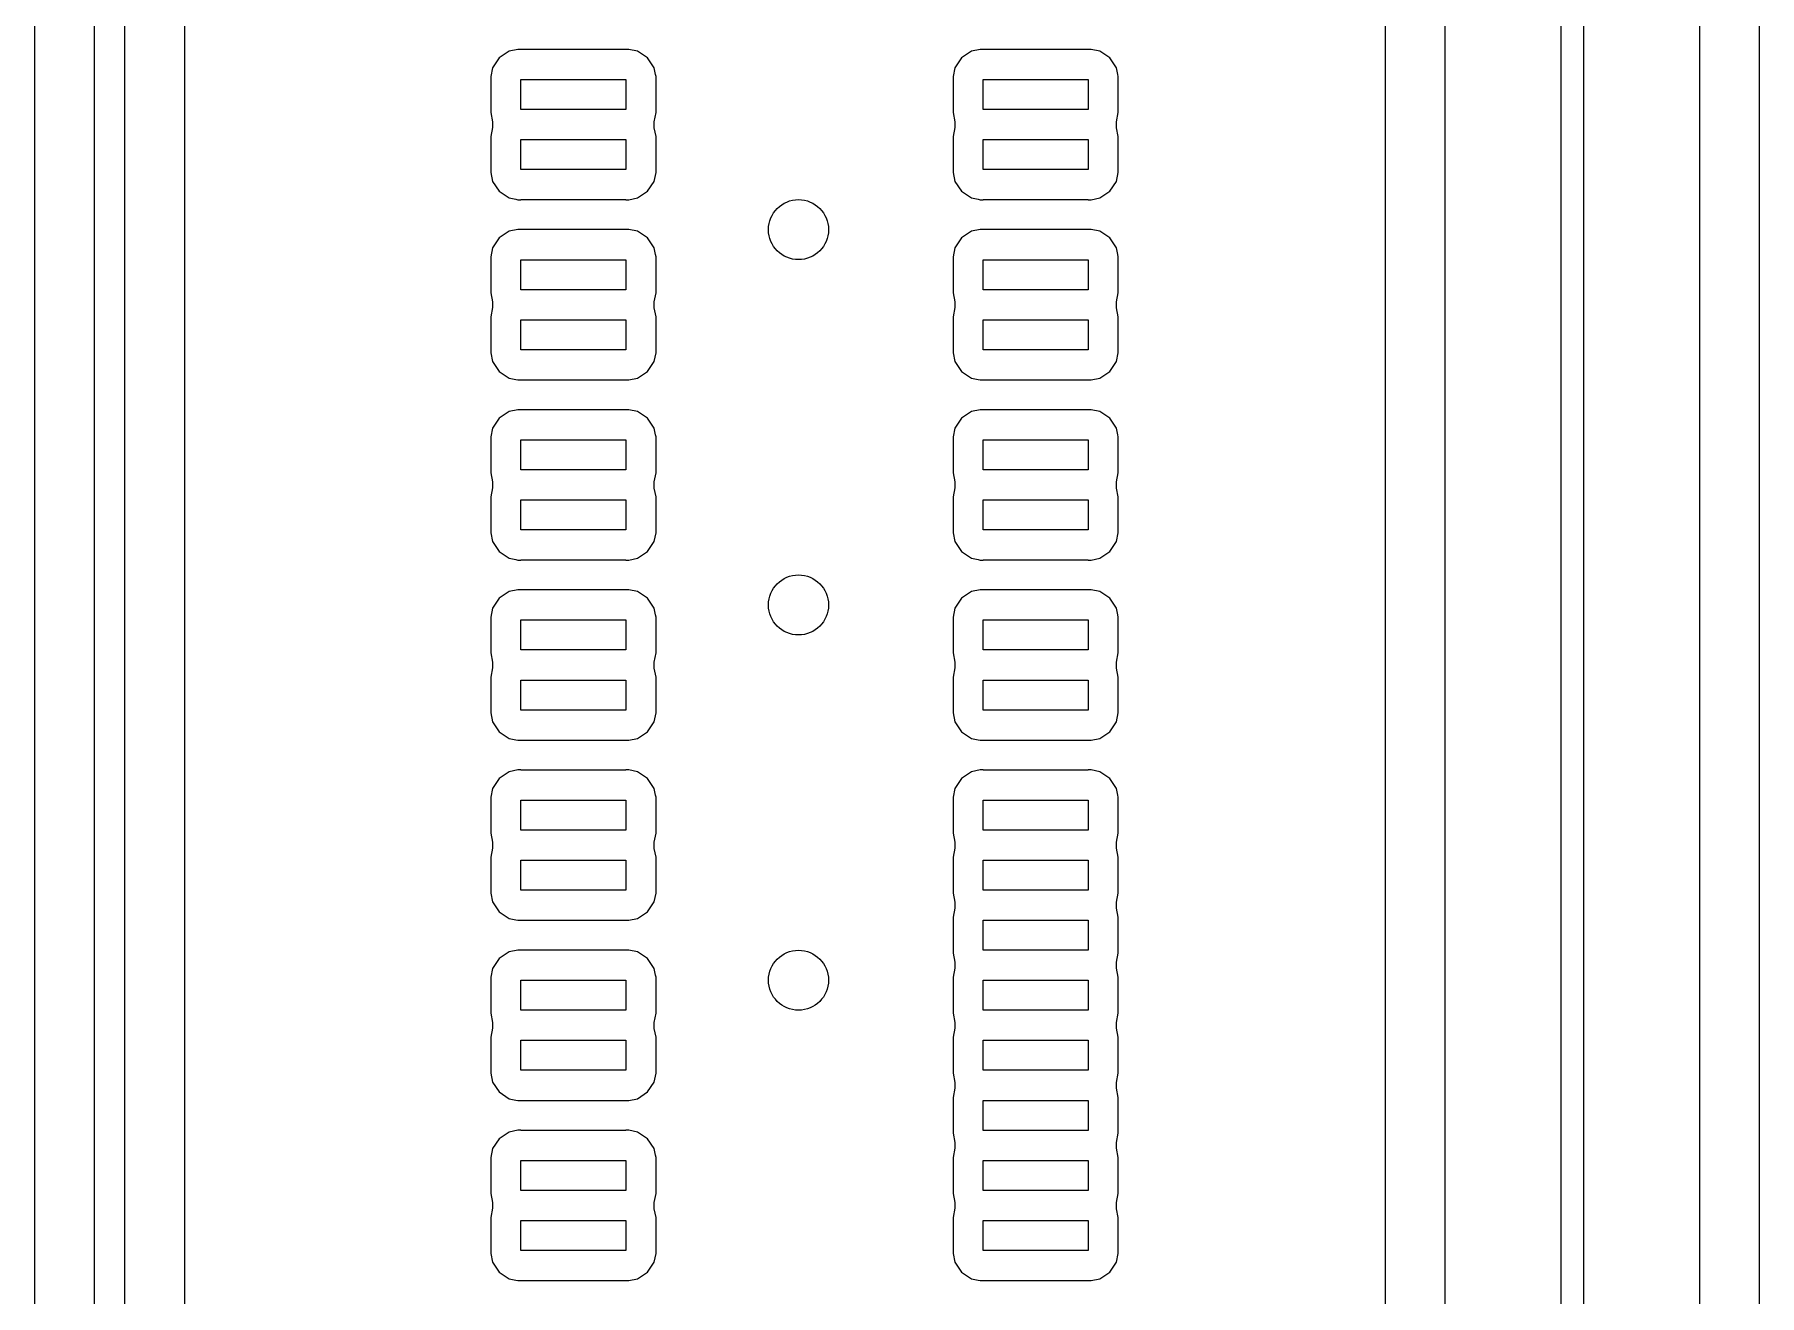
# Model space of a CAD drawing. Extents: x 0.71 to 7.56, y -5.16 to -0.79.
# Drawn here: x 1.9846 to 2.4371, y -3.4488 to -3.1181 of the extents above; entities that cross this region are included whole.
import ezdxf

# ---------------------------------------------------------------- set-up
doc = ezdxf.new("R2010")
doc.units = 0
doc.header["$MEASUREMENT"] = 0
doc.layers.add('BLACK', color=7, linetype='CONTINUOUS')

msp = doc.modelspace()

# ---------------------------------------------------------------- linework, layer by layer
at = {"layer": 'BLACK', "linetype": 'CONTINUOUS'}
for p, q in [((2.35466, -3.61274), (2.35466, -2.2693)), ((2.38497, -2.2693), (2.38497, -3.61902)), ((2.39104, -3.62782), (2.39104, -2.2693)), ((2.42136, -2.2693), (2.42136, -3.63409)), ((2.33889, -2.30236), (2.33889, -3.60419)), ((2.43713, -3.63105), (2.43713, -2.30173)), ((2.02404, -3.78115), (2.02404, -2.54648)), ((2.00039, -3.79134), (2.00039, -2.5507)), ((2.00827, -2.54907), (2.00827, -3.78971)), ((1.98463, -2.55925), (1.98463, -3.78874)), ((2.11143, -3.12203), (2.10912, -3.12249)), ((2.1122, -3.12203), (2.11143, -3.12203)), ((2.11143, -3.12203), (2.11143, -3.12203)), ((2.11143, -3.12203), (2.11143, -3.12203)), ((2.1122, -3.12205), (2.1122, -3.12203)), ((2.13976, -3.12205), (2.1122, -3.12205)), ((2.14054, -3.12203), (2.13976, -3.12203)), ((2.13976, -3.12203), (2.13976, -3.12205)), ((2.14284, -3.12249), (2.14054, -3.12203)), ((2.14054, -3.12203), (2.14054, -3.12203)), ((2.23269, -3.12203), (2.23038, -3.12249)), ((2.23346, -3.12203), (2.23269, -3.12203)), ((2.23269, -3.12203), (2.23269, -3.12203)), ((2.23269, -3.12203), (2.23269, -3.12203)), ((2.23346, -3.12205), (2.23346, -3.12203)), ((2.26102, -3.12205), (2.23346, -3.12205)), ((2.2618, -3.12203), (2.26102, -3.12203)), ((2.26102, -3.12203), (2.26102, -3.12205)), ((2.2641, -3.12249), (2.2618, -3.12203)), ((2.2618, -3.12203), (2.2618, -3.12203)), ((2.10651, -3.12423), (2.10477, -3.12684)), ((2.10912, -3.12249), (2.10651, -3.12423)), ((2.10651, -3.12423), (2.10651, -3.12423)), ((2.10912, -3.12249), (2.10912, -3.12249)), ((2.14545, -3.12423), (2.14284, -3.12249)), ((2.14284, -3.12249), (2.14284, -3.12249)), ((2.14284, -3.12249), (2.14284, -3.12249)), ((2.14284, -3.12249), (2.14284, -3.12249)), ((2.1472, -3.12684), (2.14545, -3.12423)), ((2.14545, -3.12423), (2.14545, -3.12423)), ((2.22777, -3.12423), (2.22603, -3.12684)), ((2.23038, -3.12249), (2.22777, -3.12423)), ((2.22777, -3.12423), (2.22777, -3.12423)), ((2.23038, -3.12249), (2.23038, -3.12249)), ((2.26671, -3.12423), (2.2641, -3.12249)), ((2.2641, -3.12249), (2.2641, -3.12249)), ((2.2641, -3.12249), (2.2641, -3.12249)), ((2.2641, -3.12249), (2.2641, -3.12249)), ((2.26846, -3.12684), (2.26671, -3.12423)), ((2.26671, -3.12423), (2.26671, -3.12423)), ((2.10477, -3.12684), (2.10431, -3.12914)), ((2.10431, -3.12914), (2.10431, -3.12914)), ((2.10431, -3.12914), (2.10431, -3.13857)), ((2.10477, -3.12684), (2.10477, -3.12684)), ((2.1122, -3.1378), (2.1122, -3.12992)), ((2.1122, -3.12992), (2.13976, -3.12992)), ((2.13976, -3.12992), (2.13976, -3.1378)), ((2.14755, -3.12859), (2.1472, -3.12684)), ((2.14766, -3.12914), (2.14755, -3.12859)), ((2.14766, -3.13857), (2.14766, -3.12914)), ((2.14766, -3.12914), (2.14766, -3.12914)), ((2.22603, -3.12684), (2.22557, -3.12914)), ((2.22557, -3.12914), (2.22557, -3.12914)), ((2.22557, -3.12914), (2.22557, -3.13857)), ((2.22603, -3.12684), (2.22603, -3.12684)), ((2.23346, -3.1378), (2.23346, -3.12992)), ((2.23346, -3.12992), (2.26102, -3.12992)), ((2.26102, -3.12992), (2.26102, -3.1378)), ((2.26881, -3.12859), (2.26846, -3.12684)), ((2.26892, -3.12914), (2.26881, -3.12859)), ((2.26892, -3.13857), (2.26892, -3.12914)), ((2.26892, -3.12914), (2.26892, -3.12914)), ((2.10431, -3.13857), (2.10479, -3.14097)), ((2.13976, -3.1378), (2.1122, -3.1378)), ((2.14718, -3.14097), (2.14766, -3.13857)), ((2.14766, -3.13857), (2.14766, -3.13857)), ((2.22557, -3.13857), (2.22605, -3.14097)), ((2.26102, -3.1378), (2.23346, -3.1378)), ((2.26844, -3.14097), (2.26892, -3.13857)), ((2.26892, -3.13857), (2.26892, -3.13857)), ((2.10479, -3.14249), (2.10431, -3.14489)), ((2.10479, -3.14097), (2.10479, -3.14249)), ((2.14718, -3.14249), (2.14718, -3.14097)), ((2.1472, -3.14259), (2.14718, -3.14249)), ((2.14766, -3.14489), (2.1472, -3.14259)), ((2.22605, -3.14249), (2.22557, -3.14489)), ((2.22605, -3.14097), (2.22605, -3.14249)), ((2.26844, -3.14249), (2.26844, -3.14097)), ((2.26846, -3.14259), (2.26844, -3.14249)), ((2.26892, -3.14489), (2.26846, -3.14259)), ((2.10431, -3.14489), (2.10431, -3.15432)), ((2.1122, -3.15354), (2.1122, -3.14567)), ((2.1122, -3.14567), (2.13976, -3.14567)), ((2.13976, -3.14567), (2.13976, -3.15354)), ((2.14766, -3.15432), (2.14766, -3.14489)), ((2.22557, -3.14489), (2.22557, -3.15432)), ((2.23346, -3.15354), (2.23346, -3.14567)), ((2.23346, -3.14567), (2.26102, -3.14567)), ((2.26102, -3.14567), (2.26102, -3.15354)), ((2.26892, -3.15432), (2.26892, -3.14489)), ((2.13976, -3.15354), (2.1122, -3.15354)), ((2.26102, -3.15354), (2.23346, -3.15354)), ((2.10431, -3.15432), (2.10431, -3.15432)), ((2.10431, -3.15432), (2.10477, -3.15662)), ((2.10477, -3.15662), (2.10477, -3.15662)), ((2.10477, -3.15662), (2.10651, -3.15923)), ((2.14545, -3.15923), (2.1472, -3.15662)), ((2.1472, -3.15662), (2.14766, -3.15432)), ((2.22557, -3.15432), (2.22557, -3.15432)), ((2.22557, -3.15432), (2.22603, -3.15662)), ((2.22603, -3.15662), (2.22603, -3.15662)), ((2.22603, -3.15662), (2.22777, -3.15923)), ((2.26671, -3.15923), (2.26846, -3.15662)), ((2.26846, -3.15662), (2.26892, -3.15432)), ((2.10651, -3.15923), (2.10912, -3.16098)), ((2.10912, -3.16098), (2.11088, -3.16133)), ((2.11088, -3.16133), (2.11143, -3.16144)), ((2.11143, -3.16144), (2.11143, -3.16144)), ((2.11143, -3.16144), (2.11143, -3.16144)), ((2.11143, -3.16144), (2.11143, -3.16144)), ((2.11143, -3.16144), (2.1122, -3.16144)), ((2.1122, -3.16144), (2.1122, -3.16142)), ((2.1122, -3.16142), (2.13976, -3.16142)), ((2.13976, -3.16142), (2.13976, -3.16144)), ((2.13976, -3.16144), (2.14054, -3.16144)), ((2.14054, -3.16144), (2.14284, -3.16098)), ((2.14054, -3.16144), (2.14054, -3.16144)), ((2.14284, -3.16098), (2.14545, -3.15923)), ((2.22777, -3.15923), (2.23038, -3.16098)), ((2.23038, -3.16098), (2.23214, -3.16133)), ((2.23214, -3.16133), (2.23269, -3.16144)), ((2.23269, -3.16144), (2.23269, -3.16144)), ((2.23269, -3.16144), (2.23269, -3.16144)), ((2.23269, -3.16144), (2.23269, -3.16144)), ((2.23269, -3.16144), (2.23346, -3.16144)), ((2.23346, -3.16144), (2.23346, -3.16142)), ((2.23346, -3.16142), (2.26102, -3.16142)), ((2.26102, -3.16142), (2.26102, -3.16144)), ((2.26102, -3.16144), (2.2618, -3.16144)), ((2.2618, -3.16144), (2.2641, -3.16098)), ((2.2618, -3.16144), (2.2618, -3.16144)), ((2.2641, -3.16098), (2.26671, -3.15923)), ((2.10651, -3.17147), (2.10477, -3.17409)), ((2.10912, -3.16973), (2.10651, -3.17147)), ((2.10651, -3.17147), (2.10651, -3.17147)), ((2.11143, -3.16927), (2.10912, -3.16973)), ((2.10912, -3.16973), (2.10912, -3.16973)), ((2.1122, -3.16927), (2.11143, -3.16927)), ((2.11143, -3.16927), (2.11143, -3.16927)), ((2.11143, -3.16927), (2.11143, -3.16927)), ((2.1122, -3.16929), (2.1122, -3.16927)), ((2.13976, -3.16929), (2.1122, -3.16929)), ((2.14054, -3.16927), (2.13976, -3.16927)), ((2.13976, -3.16927), (2.13976, -3.16929)), ((2.14284, -3.16973), (2.14054, -3.16927)), ((2.14054, -3.16927), (2.14054, -3.16927)), ((2.14545, -3.17147), (2.14284, -3.16973)), ((2.14284, -3.16973), (2.14284, -3.16973)), ((2.14284, -3.16973), (2.14284, -3.16973)), ((2.14284, -3.16973), (2.14284, -3.16973)), ((2.1472, -3.17409), (2.14545, -3.17147)), ((2.14545, -3.17147), (2.14545, -3.17147)), ((2.22777, -3.17147), (2.22603, -3.17409)), ((2.23038, -3.16973), (2.22777, -3.17147)), ((2.22777, -3.17147), (2.22777, -3.17147)), ((2.23269, -3.16927), (2.23038, -3.16973)), ((2.23038, -3.16973), (2.23038, -3.16973)), ((2.23346, -3.16927), (2.23269, -3.16927)), ((2.23269, -3.16927), (2.23269, -3.16927)), ((2.23269, -3.16927), (2.23269, -3.16927)), ((2.23346, -3.16929), (2.23346, -3.16927)), ((2.26102, -3.16929), (2.23346, -3.16929)), ((2.2618, -3.16927), (2.26102, -3.16927)), ((2.26102, -3.16927), (2.26102, -3.16929)), ((2.2641, -3.16973), (2.2618, -3.16927)), ((2.2618, -3.16927), (2.2618, -3.16927)), ((2.26671, -3.17147), (2.2641, -3.16973)), ((2.2641, -3.16973), (2.2641, -3.16973)), ((2.2641, -3.16973), (2.2641, -3.16973)), ((2.2641, -3.16973), (2.2641, -3.16973)), ((2.26846, -3.17409), (2.26671, -3.17147)), ((2.26671, -3.17147), (2.26671, -3.17147)), ((2.10477, -3.17409), (2.10431, -3.17639)), ((2.10431, -3.17639), (2.10431, -3.17639)), ((2.10431, -3.17639), (2.10431, -3.18582)), ((2.10477, -3.17409), (2.10477, -3.17409)), ((2.14755, -3.17584), (2.1472, -3.17409)), ((2.14766, -3.17639), (2.14755, -3.17584)), ((2.14766, -3.18582), (2.14766, -3.17639)), ((2.14766, -3.17639), (2.14766, -3.17639)), ((2.22603, -3.17409), (2.22557, -3.17639)), ((2.22557, -3.17639), (2.22557, -3.17639)), ((2.22557, -3.17639), (2.22557, -3.18582)), ((2.22603, -3.17409), (2.22603, -3.17409)), ((2.26881, -3.17584), (2.26846, -3.17409)), ((2.26892, -3.17639), (2.26881, -3.17584)), ((2.26892, -3.18582), (2.26892, -3.17639)), ((2.26892, -3.17639), (2.26892, -3.17639)), ((2.1122, -3.18504), (2.1122, -3.17717)), ((2.1122, -3.17717), (2.13976, -3.17717)), ((2.13976, -3.17717), (2.13976, -3.18504)), ((2.23346, -3.18504), (2.23346, -3.17717)), ((2.23346, -3.17717), (2.26102, -3.17717)), ((2.26102, -3.17717), (2.26102, -3.18504)), ((2.13976, -3.18504), (2.1122, -3.18504)), ((2.26102, -3.18504), (2.23346, -3.18504)), ((2.10431, -3.18582), (2.10479, -3.18822)), ((2.10479, -3.18974), (2.10431, -3.19214)), ((2.10479, -3.18822), (2.10479, -3.18974)), ((2.14718, -3.18822), (2.14766, -3.18582)), ((2.14718, -3.18974), (2.14718, -3.18822)), ((2.1472, -3.18983), (2.14718, -3.18974)), ((2.14766, -3.19214), (2.1472, -3.18983)), ((2.14766, -3.18582), (2.14766, -3.18582)), ((2.22557, -3.18582), (2.22605, -3.18822)), ((2.22605, -3.18974), (2.22557, -3.19214)), ((2.22605, -3.18822), (2.22605, -3.18974)), ((2.26844, -3.18822), (2.26892, -3.18582)), ((2.26844, -3.18974), (2.26844, -3.18822)), ((2.26846, -3.18983), (2.26844, -3.18974)), ((2.26892, -3.19214), (2.26846, -3.18983)), ((2.26892, -3.18582), (2.26892, -3.18582)), ((2.10431, -3.19214), (2.10431, -3.20156)), ((2.1122, -3.20079), (2.1122, -3.19291)), ((2.1122, -3.19291), (2.13976, -3.19291)), ((2.13976, -3.19291), (2.13976, -3.20079)), ((2.14766, -3.20156), (2.14766, -3.19214)), ((2.22557, -3.19214), (2.22557, -3.20156)), ((2.23346, -3.20079), (2.23346, -3.19291)), ((2.23346, -3.19291), (2.26102, -3.19291)), ((2.26102, -3.19291), (2.26102, -3.20079)), ((2.26892, -3.20156), (2.26892, -3.19214)), ((2.10431, -3.20156), (2.10431, -3.20157)), ((2.10431, -3.20157), (2.10477, -3.20387)), ((2.13976, -3.20079), (2.1122, -3.20079)), ((2.1472, -3.20387), (2.14766, -3.20156)), ((2.22557, -3.20156), (2.22557, -3.20157)), ((2.22557, -3.20157), (2.22603, -3.20387)), ((2.26102, -3.20079), (2.23346, -3.20079)), ((2.26846, -3.20387), (2.26892, -3.20156)), ((2.10477, -3.20387), (2.10477, -3.20387)), ((2.10477, -3.20387), (2.10651, -3.20648)), ((2.10651, -3.20648), (2.10912, -3.20822)), ((2.10912, -3.20822), (2.11088, -3.20857)), ((2.14054, -3.20868), (2.14284, -3.20822)), ((2.14284, -3.20822), (2.14545, -3.20648)), ((2.14545, -3.20648), (2.1472, -3.20387)), ((2.22603, -3.20387), (2.22603, -3.20387)), ((2.22603, -3.20387), (2.22777, -3.20648)), ((2.22777, -3.20648), (2.23038, -3.20822)), ((2.23038, -3.20822), (2.23214, -3.20857)), ((2.2618, -3.20868), (2.2641, -3.20822)), ((2.2641, -3.20822), (2.26671, -3.20648)), ((2.26671, -3.20648), (2.26846, -3.20387)), ((2.11088, -3.20857), (2.11143, -3.20868)), ((2.11143, -3.20868), (2.11143, -3.20868)), ((2.11143, -3.20868), (2.11143, -3.20868)), ((2.11143, -3.20868), (2.11143, -3.20868)), ((2.11143, -3.20868), (2.1122, -3.20868)), ((2.1122, -3.20868), (2.1122, -3.20866)), ((2.1122, -3.20866), (2.13976, -3.20866)), ((2.13976, -3.20866), (2.13976, -3.20868)), ((2.13976, -3.20868), (2.14054, -3.20868)), ((2.14054, -3.20868), (2.14054, -3.20868)), ((2.23214, -3.20857), (2.23269, -3.20868)), ((2.23269, -3.20868), (2.23269, -3.20868)), ((2.23269, -3.20868), (2.23269, -3.20868)), ((2.23269, -3.20868), (2.23269, -3.20868)), ((2.23269, -3.20868), (2.23346, -3.20868)), ((2.23346, -3.20868), (2.23346, -3.20866)), ((2.23346, -3.20866), (2.26102, -3.20866)), ((2.26102, -3.20866), (2.26102, -3.20868)), ((2.26102, -3.20868), (2.2618, -3.20868)), ((2.2618, -3.20868), (2.2618, -3.20868)), ((2.10912, -3.21697), (2.10651, -3.21872)), ((2.11143, -3.21652), (2.10912, -3.21697)), ((2.10912, -3.21697), (2.10912, -3.21697)), ((2.1122, -3.21652), (2.11143, -3.21652)), ((2.11143, -3.21652), (2.11143, -3.21652)), ((2.11143, -3.21652), (2.11143, -3.21652)), ((2.1122, -3.21654), (2.1122, -3.21652)), ((2.13976, -3.21654), (2.1122, -3.21654)), ((2.14054, -3.21652), (2.13976, -3.21652)), ((2.13976, -3.21652), (2.13976, -3.21654)), ((2.14284, -3.21697), (2.14054, -3.21652)), ((2.14054, -3.21652), (2.14054, -3.21652)), ((2.14545, -3.21872), (2.14284, -3.21697)), ((2.14284, -3.21697), (2.14284, -3.21697)), ((2.14284, -3.21697), (2.14284, -3.21697)), ((2.14284, -3.21697), (2.14284, -3.21697)), ((2.23038, -3.21697), (2.22777, -3.21872)), ((2.23269, -3.21652), (2.23038, -3.21697)), ((2.23038, -3.21697), (2.23038, -3.21697)), ((2.23346, -3.21652), (2.23269, -3.21652)), ((2.23269, -3.21652), (2.23269, -3.21652)), ((2.23269, -3.21652), (2.23269, -3.21652)), ((2.23346, -3.21654), (2.23346, -3.21652)), ((2.26102, -3.21654), (2.23346, -3.21654)), ((2.2618, -3.21652), (2.26102, -3.21652)), ((2.26102, -3.21652), (2.26102, -3.21654)), ((2.2641, -3.21697), (2.2618, -3.21652)), ((2.2618, -3.21652), (2.2618, -3.21652)), ((2.26671, -3.21872), (2.2641, -3.21697)), ((2.2641, -3.21697), (2.2641, -3.21697)), ((2.2641, -3.21697), (2.2641, -3.21697)), ((2.2641, -3.21697), (2.2641, -3.21697)), ((2.10477, -3.22133), (2.10431, -3.22363)), ((2.10651, -3.21872), (2.10477, -3.22133)), ((2.10477, -3.22133), (2.10477, -3.22133)), ((2.10651, -3.21872), (2.10651, -3.21872)), ((2.1472, -3.22133), (2.14545, -3.21872)), ((2.14545, -3.21872), (2.14545, -3.21872)), ((2.14755, -3.22308), (2.1472, -3.22133)), ((2.22603, -3.22133), (2.22557, -3.22363)), ((2.22777, -3.21872), (2.22603, -3.22133)), ((2.22603, -3.22133), (2.22603, -3.22133)), ((2.22777, -3.21872), (2.22777, -3.21872)), ((2.26846, -3.22133), (2.26671, -3.21872)), ((2.26671, -3.21872), (2.26671, -3.21872)), ((2.26881, -3.22308), (2.26846, -3.22133)), ((2.10431, -3.22363), (2.10431, -3.22363)), ((2.10431, -3.22363), (2.10431, -3.23306)), ((2.1122, -3.23228), (2.1122, -3.22441)), ((2.1122, -3.22441), (2.13976, -3.22441)), ((2.13976, -3.22441), (2.13976, -3.23228)), ((2.14766, -3.22363), (2.14755, -3.22308)), ((2.14766, -3.23306), (2.14766, -3.22363)), ((2.14766, -3.22363), (2.14766, -3.22363)), ((2.22557, -3.22363), (2.22557, -3.22363)), ((2.22557, -3.22363), (2.22557, -3.23306)), ((2.23346, -3.23228), (2.23346, -3.22441)), ((2.23346, -3.22441), (2.26102, -3.22441)), ((2.26102, -3.22441), (2.26102, -3.23228)), ((2.26892, -3.22363), (2.26881, -3.22308)), ((2.26892, -3.23306), (2.26892, -3.22363)), ((2.26892, -3.22363), (2.26892, -3.22363)), ((2.10431, -3.23306), (2.10479, -3.23546)), ((2.13976, -3.23228), (2.1122, -3.23228)), ((2.14718, -3.23546), (2.14766, -3.23306)), ((2.14766, -3.23306), (2.14766, -3.23306)), ((2.22557, -3.23306), (2.22605, -3.23546)), ((2.26102, -3.23228), (2.23346, -3.23228)), ((2.26844, -3.23546), (2.26892, -3.23306)), ((2.26892, -3.23306), (2.26892, -3.23306)), ((2.10479, -3.23698), (2.10431, -3.23938)), ((2.10431, -3.23938), (2.10431, -3.24881)), ((2.10479, -3.23546), (2.10479, -3.23698)), ((2.14718, -3.23698), (2.14718, -3.23546)), ((2.1472, -3.23708), (2.14718, -3.23698)), ((2.14766, -3.23938), (2.1472, -3.23708)), ((2.14766, -3.24881), (2.14766, -3.23938)), ((2.22605, -3.23698), (2.22557, -3.23938)), ((2.22557, -3.23938), (2.22557, -3.24881)), ((2.22605, -3.23546), (2.22605, -3.23698)), ((2.26844, -3.23698), (2.26844, -3.23546)), ((2.26846, -3.23708), (2.26844, -3.23698)), ((2.26892, -3.23938), (2.26846, -3.23708)), ((2.26892, -3.24881), (2.26892, -3.23938)), ((2.1122, -3.24803), (2.1122, -3.24016)), ((2.1122, -3.24016), (2.13976, -3.24016)), ((2.13976, -3.24016), (2.13976, -3.24803)), ((2.23346, -3.24803), (2.23346, -3.24016)), ((2.23346, -3.24016), (2.26102, -3.24016)), ((2.26102, -3.24016), (2.26102, -3.24803)), ((2.10431, -3.24881), (2.10431, -3.24881)), ((2.10431, -3.24881), (2.10477, -3.25111)), ((2.13976, -3.24803), (2.1122, -3.24803)), ((2.1472, -3.25111), (2.14766, -3.24881)), ((2.22557, -3.24881), (2.22557, -3.24881)), ((2.22557, -3.24881), (2.22603, -3.25111)), ((2.26102, -3.24803), (2.23346, -3.24803)), ((2.26846, -3.25111), (2.26892, -3.24881)), ((2.10477, -3.25111), (2.10477, -3.25111)), ((2.10477, -3.25111), (2.10651, -3.25372)), ((2.14545, -3.25372), (2.1472, -3.25111)), ((2.22603, -3.25111), (2.22603, -3.25111)), ((2.22603, -3.25111), (2.22777, -3.25372)), ((2.26671, -3.25372), (2.26846, -3.25111)), ((2.10651, -3.25372), (2.10912, -3.25547)), ((2.10912, -3.25547), (2.11088, -3.25582)), ((2.11088, -3.25582), (2.11143, -3.25593)), ((2.11143, -3.25593), (2.11143, -3.25593)), ((2.11143, -3.25593), (2.11143, -3.25593)), ((2.11143, -3.25593), (2.11143, -3.25593)), ((2.11143, -3.25593), (2.1122, -3.25593)), ((2.1122, -3.25593), (2.1122, -3.25591)), ((2.1122, -3.25591), (2.13976, -3.25591)), ((2.13976, -3.25591), (2.13976, -3.25593)), ((2.13976, -3.25593), (2.14054, -3.25593)), ((2.14054, -3.25593), (2.14284, -3.25547)), ((2.14054, -3.25593), (2.14054, -3.25593)), ((2.14284, -3.25547), (2.14545, -3.25372)), ((2.22777, -3.25372), (2.23038, -3.25547)), ((2.23038, -3.25547), (2.23214, -3.25582)), ((2.23214, -3.25582), (2.23269, -3.25593)), ((2.23269, -3.25593), (2.23269, -3.25593)), ((2.23269, -3.25593), (2.23269, -3.25593)), ((2.23269, -3.25593), (2.23269, -3.25593)), ((2.23269, -3.25593), (2.23346, -3.25593)), ((2.23346, -3.25593), (2.23346, -3.25591)), ((2.23346, -3.25591), (2.26102, -3.25591)), ((2.26102, -3.25591), (2.26102, -3.25593)), ((2.26102, -3.25593), (2.2618, -3.25593)), ((2.2618, -3.25593), (2.2641, -3.25547)), ((2.2618, -3.25593), (2.2618, -3.25593)), ((2.2641, -3.25547), (2.26671, -3.25372)), ((2.10651, -3.26596), (2.10477, -3.26857)), ((2.10912, -3.26422), (2.10651, -3.26596)), ((2.10651, -3.26596), (2.10651, -3.26596)), ((2.11143, -3.26376), (2.10912, -3.26422)), ((2.10912, -3.26422), (2.10912, -3.26422)), ((2.1122, -3.26376), (2.11143, -3.26376)), ((2.11143, -3.26376), (2.11143, -3.26376)), ((2.11143, -3.26376), (2.11143, -3.26376)), ((2.1122, -3.26378), (2.1122, -3.26376)), ((2.13976, -3.26378), (2.1122, -3.26378)), ((2.14054, -3.26376), (2.13976, -3.26376)), ((2.13976, -3.26376), (2.13976, -3.26378)), ((2.14284, -3.26422), (2.14054, -3.26376)), ((2.14054, -3.26376), (2.14054, -3.26376)), ((2.14545, -3.26596), (2.14284, -3.26422)), ((2.14284, -3.26422), (2.14284, -3.26422)), ((2.14284, -3.26422), (2.14284, -3.26422)), ((2.14284, -3.26422), (2.14284, -3.26422)), ((2.1472, -3.26857), (2.14545, -3.26596)), ((2.14545, -3.26596), (2.14545, -3.26596)), ((2.22777, -3.26596), (2.22603, -3.26857)), ((2.23038, -3.26422), (2.22777, -3.26596)), ((2.22777, -3.26596), (2.22777, -3.26596)), ((2.23269, -3.26376), (2.23038, -3.26422)), ((2.23038, -3.26422), (2.23038, -3.26422)), ((2.23346, -3.26376), (2.23269, -3.26376)), ((2.23269, -3.26376), (2.23269, -3.26376)), ((2.23269, -3.26376), (2.23269, -3.26376)), ((2.23346, -3.26378), (2.23346, -3.26376)), ((2.26102, -3.26378), (2.23346, -3.26378)), ((2.2618, -3.26376), (2.26102, -3.26376)), ((2.26102, -3.26376), (2.26102, -3.26378)), ((2.2641, -3.26422), (2.2618, -3.26376)), ((2.2618, -3.26376), (2.2618, -3.26376)), ((2.26671, -3.26596), (2.2641, -3.26422)), ((2.2641, -3.26422), (2.2641, -3.26422)), ((2.2641, -3.26422), (2.2641, -3.26422)), ((2.2641, -3.26422), (2.2641, -3.26422)), ((2.26846, -3.26857), (2.26671, -3.26596)), ((2.26671, -3.26596), (2.26671, -3.26596)), ((2.10477, -3.26857), (2.10431, -3.27088)), ((2.10431, -3.27088), (2.10431, -3.27088)), ((2.10431, -3.27088), (2.10431, -3.28031)), ((2.10477, -3.26857), (2.10477, -3.26857)), ((2.14755, -3.27032), (2.1472, -3.26857)), ((2.14766, -3.27088), (2.14755, -3.27032)), ((2.14766, -3.2803), (2.14766, -3.27088)), ((2.14766, -3.27088), (2.14766, -3.27088)), ((2.22603, -3.26857), (2.22557, -3.27088)), ((2.22557, -3.27088), (2.22557, -3.27088)), ((2.22557, -3.27088), (2.22557, -3.28031)), ((2.22603, -3.26857), (2.22603, -3.26857)), ((2.26881, -3.27032), (2.26846, -3.26857)), ((2.26892, -3.27088), (2.26881, -3.27032)), ((2.26892, -3.2803), (2.26892, -3.27088)), ((2.26892, -3.27088), (2.26892, -3.27088)), ((2.1122, -3.27953), (2.1122, -3.27165)), ((2.1122, -3.27165), (2.13976, -3.27165)), ((2.13976, -3.27165), (2.13976, -3.27953)), ((2.23346, -3.27953), (2.23346, -3.27165)), ((2.23346, -3.27165), (2.26102, -3.27165)), ((2.26102, -3.27165), (2.26102, -3.27953)), ((2.10431, -3.28031), (2.10479, -3.2827)), ((2.13976, -3.27953), (2.1122, -3.27953)), ((2.14718, -3.2827), (2.14766, -3.28031)), ((2.14766, -3.28031), (2.14766, -3.2803)), ((2.22557, -3.28031), (2.22605, -3.2827)), ((2.26102, -3.27953), (2.23346, -3.27953)), ((2.26844, -3.2827), (2.26892, -3.28031)), ((2.26892, -3.28031), (2.26892, -3.2803)), ((2.10479, -3.28422), (2.10431, -3.28662)), ((2.10479, -3.2827), (2.10479, -3.28422)), ((2.14718, -3.28422), (2.14718, -3.2827)), ((2.1472, -3.28432), (2.14718, -3.28422)), ((2.14766, -3.28662), (2.1472, -3.28432)), ((2.22605, -3.28422), (2.22557, -3.28662)), ((2.22605, -3.2827), (2.22605, -3.28422)), ((2.26844, -3.28422), (2.26844, -3.2827)), ((2.26846, -3.28432), (2.26844, -3.28422)), ((2.26892, -3.28662), (2.26846, -3.28432)), ((2.10431, -3.28662), (2.10431, -3.29605)), ((2.1122, -3.29528), (2.1122, -3.2874)), ((2.1122, -3.2874), (2.13976, -3.2874)), ((2.13976, -3.2874), (2.13976, -3.29528)), ((2.14766, -3.29605), (2.14766, -3.28662)), ((2.22557, -3.28662), (2.22557, -3.29605)), ((2.23346, -3.29528), (2.23346, -3.2874)), ((2.23346, -3.2874), (2.26102, -3.2874)), ((2.26102, -3.2874), (2.26102, -3.29528)), ((2.26892, -3.29605), (2.26892, -3.28662)), ((2.10431, -3.29605), (2.10431, -3.29605)), ((2.10431, -3.29605), (2.10477, -3.29836)), ((2.10477, -3.29836), (2.10477, -3.29836)), ((2.10477, -3.29836), (2.10651, -3.30097)), ((2.13976, -3.29528), (2.1122, -3.29528)), ((2.14545, -3.30097), (2.1472, -3.29836)), ((2.1472, -3.29836), (2.14766, -3.29605)), ((2.22557, -3.29605), (2.22557, -3.29605)), ((2.22557, -3.29605), (2.22603, -3.29836)), ((2.22603, -3.29836), (2.22603, -3.29836)), ((2.22603, -3.29836), (2.22777, -3.30097)), ((2.26102, -3.29528), (2.23346, -3.29528)), ((2.26671, -3.30097), (2.26846, -3.29836)), ((2.26846, -3.29836), (2.26892, -3.29605)), ((2.10651, -3.30097), (2.10912, -3.30271)), ((2.10912, -3.30271), (2.11088, -3.30306)), ((2.11088, -3.30306), (2.11143, -3.30317)), ((2.11143, -3.30317), (2.11143, -3.30317)), ((2.11143, -3.30317), (2.11143, -3.30317)), ((2.11143, -3.30317), (2.11143, -3.30317)), ((2.11143, -3.30317), (2.1122, -3.30317)), ((2.1122, -3.30317), (2.1122, -3.30315)), ((2.1122, -3.30315), (2.13976, -3.30315)), ((2.13976, -3.30315), (2.13976, -3.30317)), ((2.13976, -3.30317), (2.14054, -3.30317)), ((2.14054, -3.30317), (2.14284, -3.30271)), ((2.14054, -3.30317), (2.14054, -3.30317)), ((2.14284, -3.30271), (2.14545, -3.30097)), ((2.22777, -3.30097), (2.23038, -3.30271)), ((2.23038, -3.30271), (2.23214, -3.30306)), ((2.23214, -3.30306), (2.23269, -3.30317)), ((2.23269, -3.30317), (2.23269, -3.30317)), ((2.23269, -3.30317), (2.23269, -3.30317)), ((2.23269, -3.30317), (2.23269, -3.30317)), ((2.23269, -3.30317), (2.23346, -3.30317)), ((2.23346, -3.30317), (2.23346, -3.30315)), ((2.23346, -3.30315), (2.26102, -3.30315)), ((2.26102, -3.30315), (2.26102, -3.30317)), ((2.26102, -3.30317), (2.2618, -3.30317)), ((2.2618, -3.30317), (2.2641, -3.30271)), ((2.2618, -3.30317), (2.2618, -3.30317)), ((2.2641, -3.30271), (2.26671, -3.30097)), ((2.10912, -3.31146), (2.10651, -3.31321)), ((2.11143, -3.311), (2.10912, -3.31146)), ((2.10912, -3.31146), (2.10912, -3.31146)), ((2.1122, -3.311), (2.11143, -3.311)), ((2.11143, -3.311), (2.11143, -3.311)), ((2.11143, -3.311), (2.11143, -3.311)), ((2.1122, -3.31102), (2.1122, -3.311)), ((2.13976, -3.31102), (2.1122, -3.31102)), ((2.14054, -3.311), (2.13976, -3.311)), ((2.13976, -3.311), (2.13976, -3.31102)), ((2.14284, -3.31146), (2.14054, -3.311)), ((2.14054, -3.311), (2.14054, -3.311)), ((2.14545, -3.31321), (2.14284, -3.31146)), ((2.14284, -3.31146), (2.14284, -3.31146)), ((2.14284, -3.31146), (2.14284, -3.31146)), ((2.14284, -3.31146), (2.14284, -3.31146)), ((2.23038, -3.31146), (2.22777, -3.31321)), ((2.23269, -3.311), (2.23038, -3.31146)), ((2.23038, -3.31146), (2.23038, -3.31146)), ((2.23346, -3.311), (2.23269, -3.311)), ((2.23269, -3.311), (2.23269, -3.311)), ((2.23269, -3.311), (2.23269, -3.311)), ((2.23346, -3.31102), (2.23346, -3.311)), ((2.26102, -3.31102), (2.23346, -3.31102)), ((2.2618, -3.311), (2.26102, -3.311)), ((2.26102, -3.311), (2.26102, -3.31102)), ((2.2641, -3.31146), (2.2618, -3.311)), ((2.2618, -3.311), (2.2618, -3.311)), ((2.26671, -3.31321), (2.2641, -3.31146)), ((2.2641, -3.31146), (2.2641, -3.31146)), ((2.2641, -3.31146), (2.2641, -3.31146)), ((2.2641, -3.31146), (2.2641, -3.31146)), ((2.10477, -3.31582), (2.10431, -3.31812)), ((2.10651, -3.31321), (2.10477, -3.31582)), ((2.10477, -3.31582), (2.10477, -3.31582)), ((2.10651, -3.31321), (2.10651, -3.31321)), ((2.1472, -3.31582), (2.14545, -3.31321)), ((2.14545, -3.31321), (2.14545, -3.31321)), ((2.14755, -3.31757), (2.1472, -3.31582)), ((2.22603, -3.31582), (2.22557, -3.31812)), ((2.22777, -3.31321), (2.22603, -3.31582)), ((2.22603, -3.31582), (2.22603, -3.31582)), ((2.22777, -3.31321), (2.22777, -3.31321)), ((2.26846, -3.31582), (2.26671, -3.31321)), ((2.26671, -3.31321), (2.26671, -3.31321)), ((2.26881, -3.31757), (2.26846, -3.31582)), ((2.10431, -3.31812), (2.10431, -3.31812)), ((2.10431, -3.31812), (2.10431, -3.32755)), ((2.1122, -3.32677), (2.1122, -3.3189)), ((2.1122, -3.3189), (2.13976, -3.3189)), ((2.13976, -3.3189), (2.13976, -3.32677)), ((2.14766, -3.31812), (2.14755, -3.31757)), ((2.14766, -3.32755), (2.14766, -3.31812)), ((2.14766, -3.31812), (2.14766, -3.31812)), ((2.22557, -3.31812), (2.22557, -3.31812)), ((2.22557, -3.31812), (2.22557, -3.32755)), ((2.23346, -3.32677), (2.23346, -3.3189)), ((2.23346, -3.3189), (2.26102, -3.3189)), ((2.26102, -3.3189), (2.26102, -3.32677)), ((2.26892, -3.31812), (2.26881, -3.31757)), ((2.26892, -3.32755), (2.26892, -3.31812)), ((2.26892, -3.31812), (2.26892, -3.31812)), ((2.10431, -3.32755), (2.10479, -3.32995)), ((2.10479, -3.32995), (2.10479, -3.33147)), ((2.13976, -3.32677), (2.1122, -3.32677)), ((2.14718, -3.32995), (2.14766, -3.32755)), ((2.14718, -3.33147), (2.14718, -3.32995)), ((2.14766, -3.32755), (2.14766, -3.32755)), ((2.22557, -3.32755), (2.22605, -3.32995)), ((2.22605, -3.32995), (2.22605, -3.33147)), ((2.26102, -3.32677), (2.23346, -3.32677)), ((2.26844, -3.32995), (2.26892, -3.32755)), ((2.26844, -3.33147), (2.26844, -3.32995)), ((2.26892, -3.32755), (2.26892, -3.32755)), ((2.10479, -3.33147), (2.10431, -3.33387)), ((2.10431, -3.33387), (2.10431, -3.3433)), ((2.1122, -3.34252), (2.1122, -3.33465)), ((2.1122, -3.33465), (2.13976, -3.33465)), ((2.13976, -3.33465), (2.13976, -3.34252)), ((2.1472, -3.33157), (2.14718, -3.33147)), ((2.14766, -3.33387), (2.1472, -3.33157)), ((2.14766, -3.3433), (2.14766, -3.33387)), ((2.22605, -3.33147), (2.22557, -3.33387)), ((2.22557, -3.33387), (2.22557, -3.3433)), ((2.23346, -3.34252), (2.23346, -3.33465)), ((2.23346, -3.33465), (2.26102, -3.33465)), ((2.26102, -3.33465), (2.26102, -3.34252)), ((2.26892, -3.33387), (2.26844, -3.33147)), ((2.26892, -3.3433), (2.26892, -3.33387)), ((2.26892, -3.33387), (2.26892, -3.33387)), ((2.10431, -3.3433), (2.10431, -3.3433)), ((2.10431, -3.3433), (2.10477, -3.3456)), ((2.13976, -3.34252), (2.1122, -3.34252)), ((2.1472, -3.3456), (2.14766, -3.3433)), ((2.22557, -3.3433), (2.22605, -3.3457)), ((2.26102, -3.34252), (2.23346, -3.34252)), ((2.26844, -3.3457), (2.26892, -3.3433)), ((2.26892, -3.3433), (2.26892, -3.3433)), ((2.10477, -3.3456), (2.10477, -3.3456)), ((2.10477, -3.3456), (2.10651, -3.34821)), ((2.10651, -3.34821), (2.10651, -3.34821)), ((2.10651, -3.34821), (2.10912, -3.34996)), ((2.14284, -3.34996), (2.14545, -3.34821)), ((2.14545, -3.34821), (2.1472, -3.3456)), ((2.22605, -3.34722), (2.22557, -3.34962)), ((2.22605, -3.3457), (2.22605, -3.34722)), ((2.26844, -3.34722), (2.26844, -3.3457)), ((2.26892, -3.34962), (2.26844, -3.34722)), ((2.10912, -3.34996), (2.11088, -3.3503)), ((2.11088, -3.3503), (2.11143, -3.35041)), ((2.11143, -3.35041), (2.11143, -3.35041)), ((2.11143, -3.35041), (2.11143, -3.35041)), ((2.11143, -3.35041), (2.11143, -3.35041)), ((2.11143, -3.35041), (2.1122, -3.35041)), ((2.1122, -3.35041), (2.1122, -3.35039)), ((2.1122, -3.35039), (2.13976, -3.35039)), ((2.13976, -3.35039), (2.13976, -3.35041)), ((2.13976, -3.35041), (2.14054, -3.35041)), ((2.14054, -3.35041), (2.14284, -3.34996)), ((2.14054, -3.35041), (2.14054, -3.35041)), ((2.22557, -3.34962), (2.22557, -3.35905)), ((2.23346, -3.35827), (2.23346, -3.35039)), ((2.23346, -3.35039), (2.26102, -3.35039)), ((2.26102, -3.35039), (2.26102, -3.35827)), ((2.26892, -3.35905), (2.26892, -3.34962)), ((2.26892, -3.34962), (2.26892, -3.34962)), ((2.10651, -3.36045), (2.10477, -3.36306)), ((2.10912, -3.35871), (2.10651, -3.36045)), ((2.10651, -3.36045), (2.10651, -3.36045)), ((2.11143, -3.35825), (2.10912, -3.35871)), ((2.10912, -3.35871), (2.10912, -3.35871)), ((2.1122, -3.35825), (2.11143, -3.35825)), ((2.11143, -3.35825), (2.11143, -3.35825)), ((2.11143, -3.35825), (2.11143, -3.35825)), ((2.1122, -3.35827), (2.1122, -3.35825)), ((2.13976, -3.35827), (2.1122, -3.35827)), ((2.14054, -3.35825), (2.13976, -3.35825)), ((2.13976, -3.35825), (2.13976, -3.35827)), ((2.14284, -3.35871), (2.14054, -3.35825)), ((2.14054, -3.35825), (2.14054, -3.35825)), ((2.14545, -3.36045), (2.14284, -3.35871)), ((2.14284, -3.35871), (2.14284, -3.35871)), ((2.14284, -3.35871), (2.14284, -3.35871)), ((2.14284, -3.35871), (2.14284, -3.35871)), ((2.1472, -3.36306), (2.14545, -3.36045)), ((2.14545, -3.36045), (2.14545, -3.36045)), ((2.22557, -3.35905), (2.22605, -3.36144)), ((2.22605, -3.36144), (2.22605, -3.36297)), ((2.26102, -3.35827), (2.23346, -3.35827)), ((2.26844, -3.36144), (2.26892, -3.35905)), ((2.26844, -3.36297), (2.26844, -3.36144)), ((2.26892, -3.35905), (2.26892, -3.35905)), ((2.10477, -3.36306), (2.10431, -3.36536)), ((2.10431, -3.36536), (2.10431, -3.36536)), ((2.10431, -3.36536), (2.10431, -3.37479)), ((2.10477, -3.36306), (2.10477, -3.36306)), ((2.1122, -3.37402), (2.1122, -3.36614)), ((2.1122, -3.36614), (2.13976, -3.36614)), ((2.13976, -3.36614), (2.13976, -3.37402)), ((2.14755, -3.36481), (2.1472, -3.36306)), ((2.14766, -3.36536), (2.14755, -3.36481)), ((2.14766, -3.37479), (2.14766, -3.36536)), ((2.14766, -3.36536), (2.14766, -3.36536)), ((2.22605, -3.36297), (2.22557, -3.36536)), ((2.22557, -3.36536), (2.22557, -3.37479)), ((2.23346, -3.37402), (2.23346, -3.36614)), ((2.23346, -3.36614), (2.26102, -3.36614)), ((2.26102, -3.36614), (2.26102, -3.37402)), ((2.26892, -3.36536), (2.26844, -3.36297)), ((2.26892, -3.37479), (2.26892, -3.36536)), ((2.26892, -3.36536), (2.26892, -3.36536)), ((2.10431, -3.37479), (2.10479, -3.37719)), ((2.13976, -3.37402), (2.1122, -3.37402)), ((2.14718, -3.37719), (2.14766, -3.37479)), ((2.14766, -3.37479), (2.14766, -3.37479)), ((2.22557, -3.37479), (2.22605, -3.37719)), ((2.26102, -3.37402), (2.23346, -3.37402)), ((2.26844, -3.37719), (2.26892, -3.37479)), ((2.26892, -3.37479), (2.26892, -3.37479)), ((2.10479, -3.37871), (2.10431, -3.38111)), ((2.10479, -3.37719), (2.10479, -3.37871)), ((2.14718, -3.37871), (2.14718, -3.37719)), ((2.1472, -3.37881), (2.14718, -3.37871)), ((2.14766, -3.38111), (2.1472, -3.37881)), ((2.22605, -3.37871), (2.22557, -3.38111)), ((2.22605, -3.37719), (2.22605, -3.37871)), ((2.26844, -3.37871), (2.26844, -3.37719)), ((2.26892, -3.38111), (2.26844, -3.37871)), ((2.10431, -3.38111), (2.10431, -3.39054)), ((2.1122, -3.38976), (2.1122, -3.38189)), ((2.1122, -3.38189), (2.13976, -3.38189)), ((2.13976, -3.38189), (2.13976, -3.38976)), ((2.14766, -3.39054), (2.14766, -3.38111)), ((2.22557, -3.38111), (2.22557, -3.39054)), ((2.23346, -3.38976), (2.23346, -3.38189)), ((2.23346, -3.38189), (2.26102, -3.38189)), ((2.26102, -3.38189), (2.26102, -3.38976)), ((2.26892, -3.39054), (2.26892, -3.38111)), ((2.26892, -3.38111), (2.26892, -3.38111)), ((2.10431, -3.39054), (2.10431, -3.39054)), ((2.10431, -3.39054), (2.10477, -3.39284)), ((2.10477, -3.39284), (2.10477, -3.39284)), ((2.10477, -3.39284), (2.10651, -3.39545)), ((2.13976, -3.38976), (2.1122, -3.38976)), ((2.14545, -3.39545), (2.1472, -3.39284)), ((2.1472, -3.39284), (2.14766, -3.39054)), ((2.22557, -3.39054), (2.22605, -3.39294)), ((2.22605, -3.39294), (2.22605, -3.39446)), ((2.26102, -3.38976), (2.23346, -3.38976)), ((2.26844, -3.39294), (2.26892, -3.39054)), ((2.26844, -3.39446), (2.26844, -3.39294)), ((2.26892, -3.39054), (2.26892, -3.39054)), ((2.10651, -3.39545), (2.10651, -3.39545)), ((2.10651, -3.39545), (2.10912, -3.3972)), ((2.10912, -3.3972), (2.11088, -3.39755)), ((2.11088, -3.39755), (2.11143, -3.39766)), ((2.11143, -3.39766), (2.11143, -3.39766)), ((2.11143, -3.39766), (2.11143, -3.39766)), ((2.11143, -3.39766), (2.11143, -3.39766)), ((2.11143, -3.39766), (2.1122, -3.39766)), ((2.1122, -3.39766), (2.1122, -3.39764)), ((2.1122, -3.39764), (2.13976, -3.39764)), ((2.13976, -3.39764), (2.13976, -3.39766)), ((2.13976, -3.39766), (2.14054, -3.39766)), ((2.14054, -3.39766), (2.14284, -3.3972)), ((2.14054, -3.39766), (2.14054, -3.39766)), ((2.14284, -3.3972), (2.14545, -3.39545)), ((2.22605, -3.39446), (2.22557, -3.39686)), ((2.22557, -3.39686), (2.22557, -3.40629)), ((2.23346, -3.40551), (2.23346, -3.39764)), ((2.23346, -3.39764), (2.26102, -3.39764)), ((2.26102, -3.39764), (2.26102, -3.40551)), ((2.26892, -3.39686), (2.26844, -3.39446)), ((2.26892, -3.40629), (2.26892, -3.39686)), ((2.26892, -3.39686), (2.26892, -3.39686)), ((2.10912, -3.40595), (2.10651, -3.40769)), ((2.11143, -3.40549), (2.10912, -3.40595)), ((2.10912, -3.40595), (2.10912, -3.40595)), ((2.1122, -3.40549), (2.11143, -3.40549)), ((2.11143, -3.40549), (2.11143, -3.40549)), ((2.11143, -3.40549), (2.11143, -3.40549)), ((2.1122, -3.40551), (2.1122, -3.40549)), ((2.13976, -3.40551), (2.1122, -3.40551)), ((2.14054, -3.40549), (2.13976, -3.40549)), ((2.13976, -3.40549), (2.13976, -3.40551)), ((2.14284, -3.40595), (2.14054, -3.40549)), ((2.14054, -3.40549), (2.14054, -3.40549)), ((2.14545, -3.40769), (2.14284, -3.40595)), ((2.14284, -3.40595), (2.14284, -3.40595)), ((2.14284, -3.40595), (2.14284, -3.40595)), ((2.14284, -3.40595), (2.14284, -3.40595)), ((2.22557, -3.40629), (2.22605, -3.40869)), ((2.26102, -3.40551), (2.23346, -3.40551)), ((2.26844, -3.40869), (2.26892, -3.40629)), ((2.26892, -3.40629), (2.26892, -3.40629)), ((2.10477, -3.41031), (2.10431, -3.41261)), ((2.10651, -3.40769), (2.10477, -3.41031)), ((2.10477, -3.41031), (2.10477, -3.41031)), ((2.10651, -3.40769), (2.10651, -3.40769)), ((2.1472, -3.41031), (2.14545, -3.40769)), ((2.14545, -3.40769), (2.14545, -3.40769)), ((2.14755, -3.41206), (2.1472, -3.41031)), ((2.22605, -3.41021), (2.22557, -3.41261)), ((2.22605, -3.40869), (2.22605, -3.41021)), ((2.26844, -3.41021), (2.26844, -3.40869)), ((2.26892, -3.41261), (2.26844, -3.41021)), ((2.10431, -3.41261), (2.10431, -3.41261)), ((2.10431, -3.41261), (2.10431, -3.42204)), ((2.1122, -3.42126), (2.1122, -3.41339)), ((2.1122, -3.41339), (2.13976, -3.41339)), ((2.13976, -3.41339), (2.13976, -3.42126)), ((2.14766, -3.41261), (2.14755, -3.41206)), ((2.14766, -3.42204), (2.14766, -3.41261)), ((2.14766, -3.41261), (2.14766, -3.41261)), ((2.22557, -3.41261), (2.22557, -3.42204)), ((2.23346, -3.42126), (2.23346, -3.41339)), ((2.23346, -3.41339), (2.26102, -3.41339)), ((2.26102, -3.41339), (2.26102, -3.42126)), ((2.26892, -3.42204), (2.26892, -3.41261)), ((2.26892, -3.41261), (2.26892, -3.41261)), ((2.10431, -3.42204), (2.10479, -3.42444)), ((2.10479, -3.42444), (2.10479, -3.42596)), ((2.13976, -3.42126), (2.1122, -3.42126)), ((2.14718, -3.42444), (2.14766, -3.42204)), ((2.14718, -3.42596), (2.14718, -3.42444)), ((2.14766, -3.42204), (2.14766, -3.42204)), ((2.22557, -3.42204), (2.22605, -3.42444)), ((2.22605, -3.42444), (2.22605, -3.42596)), ((2.26102, -3.42126), (2.23346, -3.42126)), ((2.26844, -3.42444), (2.26892, -3.42204)), ((2.26844, -3.42596), (2.26844, -3.42444)), ((2.26892, -3.42204), (2.26892, -3.42204)), ((2.10479, -3.42596), (2.10431, -3.42836)), ((2.10431, -3.42836), (2.10431, -3.43779)), ((2.1122, -3.43701), (2.1122, -3.42913)), ((2.1122, -3.42913), (2.13976, -3.42913)), ((2.13976, -3.42913), (2.13976, -3.43701)), ((2.1472, -3.42605), (2.14718, -3.42596)), ((2.14766, -3.42836), (2.1472, -3.42605)), ((2.14766, -3.43779), (2.14766, -3.42836)), ((2.22605, -3.42596), (2.22557, -3.42836)), ((2.22557, -3.42836), (2.22557, -3.43779)), ((2.23346, -3.43701), (2.23346, -3.42913)), ((2.23346, -3.42913), (2.26102, -3.42913)), ((2.26102, -3.42913), (2.26102, -3.43701)), ((2.26846, -3.42605), (2.26844, -3.42596)), ((2.26892, -3.42836), (2.26846, -3.42605)), ((2.26892, -3.43779), (2.26892, -3.42836)), ((2.10431, -3.43779), (2.10431, -3.43779)), ((2.10431, -3.43779), (2.10477, -3.44009)), ((2.13976, -3.43701), (2.1122, -3.43701)), ((2.1472, -3.44009), (2.14766, -3.43779)), ((2.22557, -3.43779), (2.22557, -3.43779)), ((2.22557, -3.43779), (2.22603, -3.44009)), ((2.26102, -3.43701), (2.23346, -3.43701)), ((2.26846, -3.44009), (2.26892, -3.43779)), ((2.10477, -3.44009), (2.10477, -3.44009)), ((2.10477, -3.44009), (2.10651, -3.4427)), ((2.10651, -3.4427), (2.10912, -3.44444)), ((2.14284, -3.44444), (2.14545, -3.4427)), ((2.14545, -3.4427), (2.1472, -3.44009)), ((2.22603, -3.44009), (2.22603, -3.44009)), ((2.22603, -3.44009), (2.22777, -3.4427)), ((2.22777, -3.4427), (2.23038, -3.44444)), ((2.2641, -3.44444), (2.26671, -3.4427)), ((2.26671, -3.4427), (2.26846, -3.44009)), ((2.10912, -3.44444), (2.11088, -3.44479)), ((2.11088, -3.44479), (2.11143, -3.4449)), ((2.11143, -3.4449), (2.11143, -3.4449)), ((2.11143, -3.4449), (2.11143, -3.4449)), ((2.11143, -3.4449), (2.11143, -3.4449)), ((2.11143, -3.4449), (2.1122, -3.4449)), ((2.1122, -3.4449), (2.1122, -3.44488)), ((2.1122, -3.44488), (2.13976, -3.44488)), ((2.13976, -3.44488), (2.13976, -3.4449)), ((2.13976, -3.4449), (2.14054, -3.4449)), ((2.14054, -3.4449), (2.14284, -3.44444)), ((2.14054, -3.4449), (2.14054, -3.4449)), ((2.23038, -3.44444), (2.23214, -3.44479)), ((2.23214, -3.44479), (2.23269, -3.4449)), ((2.23269, -3.4449), (2.23269, -3.4449)), ((2.23269, -3.4449), (2.23269, -3.4449)), ((2.23269, -3.4449), (2.23269, -3.4449)), ((2.23269, -3.4449), (2.23346, -3.4449)), ((2.23346, -3.4449), (2.23346, -3.44488)), ((2.23346, -3.44488), (2.26102, -3.44488)), ((2.26102, -3.44488), (2.26102, -3.4449)), ((2.26102, -3.4449), (2.2618, -3.4449)), ((2.2618, -3.4449), (2.2641, -3.44444)), ((2.2618, -3.4449), (2.2618, -3.4449))]:
    msp.add_line(p, q, dxfattribs=at)
at = {"layer": 'BLACK'}
for centre in [(2.18504, -3.16929), (2.18504, -3.26772), (2.18504, -3.36614)]:
    msp.add_circle(centre, 0.00787, dxfattribs=at)

doc.saveas('drawing.dxf')
